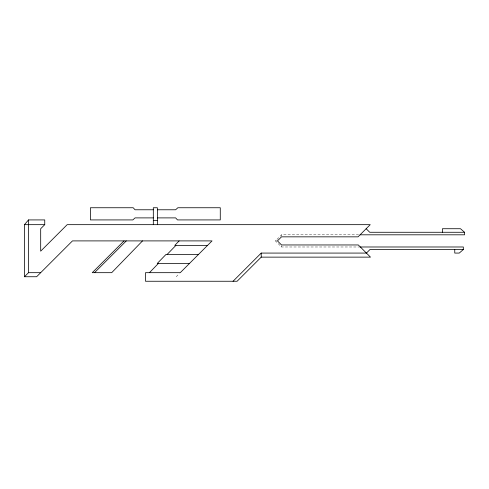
<?xml version="1.0" encoding="UTF-8"?>
<svg xmlns="http://www.w3.org/2000/svg" width="489" height="489" viewBox="0 0 489 489"><rect width="100%" height="100%" fill="white"/><g stroke="black" fill="none" stroke-linecap="round" stroke-linejoin="round"><path stroke-width="0.37" stroke-dasharray="2.44 1.83" d="M176.205 276.737L179.249 273.693M360.338 246.988L281.517 246.988L275.429 240.9L281.517 234.812L358.547 234.812M275.429 240.9L276.78 240.9M281.517 234.812L281.517 236.169M281.517 245.637L281.517 246.988"/><path stroke-width="0.73" d="M24.45 224.665L28.509 219.922L44.743 219.922L44.743 224.665L40.685 228.724L40.685 251.163L67.176 224.665L370.222 224.665L358.046 236.841L281.517 236.841L277.459 240.9L281.517 244.958L358.309 244.958L370.485 257.135L261.224 257.135L237.11 281.254L145.502 281.254L145.502 272.679L180.264 272.679L212.043 240.9L72.464 240.9L36.626 276.737L24.45 276.737L24.45 224.665L44.743 224.665M142.525 240.9L111.7 272.679L92.25 272.679L124.029 240.9M179.133 240.9L174.756 245.417L207.525 245.417M149.438 272.679L158.369 263.473M167.128 254.445L175.887 245.417M24.45 276.737L28.509 272.679L28.509 219.922M94.505 272.679L126.284 240.9M233.051 281.254L261.224 253.076L366.426 253.076L369.977 249.524L463.327 249.524L463.327 246.988L360.338 246.988M463.327 249.524L459.269 253.076L454.758 253.076L454.758 249.524M153.314 209.775L135.05 209.775L133.197 207.746L90.41 207.746L90.41 219.922L132.831 219.922L135.05 217.892L153.314 217.892M157.372 209.775L175.637 209.775L177.849 207.746L220.276 207.746L220.276 219.922L177.489 219.922L175.637 217.892L157.372 217.892M153.314 220.612L157.372 220.612M360.075 234.812L464.55 234.812L464.55 232.275L369.715 232.275L366.163 228.724M198.497 254.445L165.997 254.445L157.238 263.473L189.469 263.473M28.509 272.679L40.685 272.679M464.55 232.275L460.491 228.724L442.435 228.724L442.435 232.275M261.224 253.076L261.224 257.135M157.372 224.665L157.372 207.746L153.314 207.746L153.314 224.665"/></g></svg>
